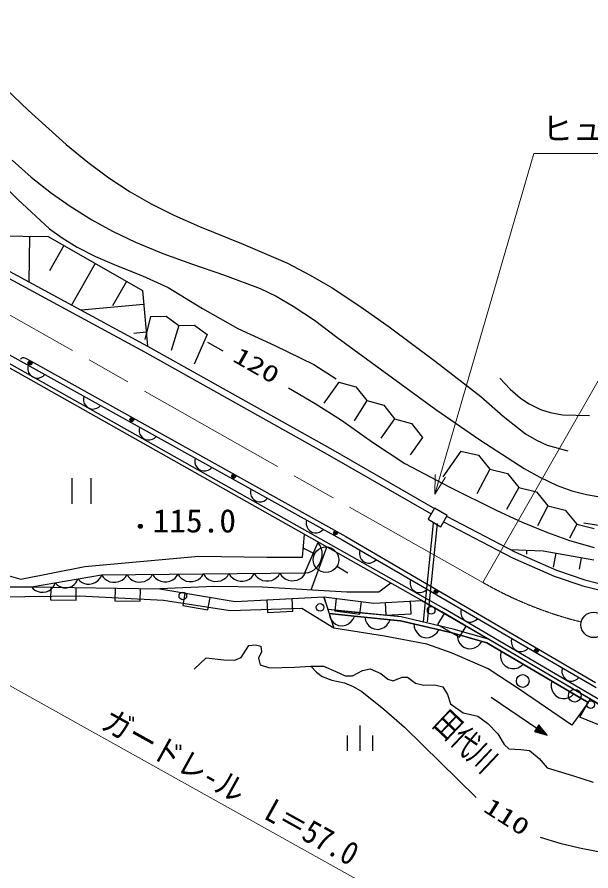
# Model space of a CAD drawing. Units: millimetres, scale not verified. Extents: x 40000 to 680000, y 20000 to 380000.
# Drawn here: x 373742 to 418798, y 238961 to 305970 of the extents above; entities that cross this region are included whole.
import ezdxf
from ezdxf.enums import TextEntityAlignment as Align

# ---------------------------------------------------------------- set-up
doc = ezdxf.new("R2010")
doc.units = ezdxf.units.MM
doc.header["$LTSCALE"] = 1000
doc.linetypes.add('CHAIN', pattern=[18.5, 12, -1.5, 3.5, -1.5])
for name, color, linetype, lineweight in [('M-BGD', 7, 'Continuous', 25), ('M-BMK', 2, 'CHAIN', 13), ('M-BMK-SRVR', 3, 'Continuous', 25), ('M-STR-HTXT', 7, 'Continuous', 13)]:
    doc.layers.add(name, color=color, linetype=linetype, lineweight=lineweight)
doc.layers.add('M-BMK-HTXT', color=7, linetype='Continuous')
doc.styles.add('ＭＳ ゴシック', font='')
doc.styles.get('ＭＳ ゴシック').set_extended_font_data('MS Gothic')

msp = doc.modelspace()

# ---------------------------------------------------------------- linework, layer by layer
at = {"layer": 'M-BGD'}
for p, q in [((365245, 290297), (383987, 280138)), ((365001, 289860), (383745, 279700)), ((370286, 288838), (376187, 288745)), ((374712, 288768), (374655, 285196)), ((376187, 288745), (383578, 284521)), ((377419, 288041), (376282, 286052)), ((379882, 286633), (378019, 283373)), ((382346, 285225), (381247, 283302)), ((383578, 284521), (383987, 280138)), ((383680, 283426), (378767, 282968)), ((384216, 282472), (383778, 280679)), ((384216, 282472), (385450, 282489)), ((385450, 282489), (386447, 281763)), ((386447, 281763), (385843, 279803)), ((386447, 281763), (387681, 281780)), ((387681, 281780), (388678, 281054)), ((383884, 281234), (382902, 281143)), ((388678, 281054), (387656, 278740)), ((383987, 280138), (398522, 272009)), ((388681, 280462), (389906, 279782)), ((373089, 279495), (399318, 264924)), ((383745, 279700), (398275, 271575)), ((407246, 259548), (372951, 278892)), ((374017, 279124), (374036, 279159)), ((374036, 279159), (374083, 279202)), ((374083, 279202), (374134, 279231)), ((374134, 279231), (374202, 279250)), ((374202, 279250), (374260, 279252)), ((374260, 279252), (374331, 279236)), ((374331, 279236), (374401, 279197)), ((374401, 279197), (374838, 278954)), ((374838, 278954), (399556, 265206)), ((407096, 259288), (372805, 278630)), ((374619, 278645), (374584, 278459)), ((374584, 278459), (374590, 278284)), ((374590, 278284), (374648, 278080)), ((374648, 278080), (374736, 277928)), ((374736, 277928), (374864, 277789)), ((374864, 277789), (375074, 277672)), ((375074, 277672), (375260, 277637)), ((375260, 277637), (375435, 277643)), ((375435, 277643), (375639, 277701)), ((375639, 277701), (375791, 277789)), ((375791, 277789), (375930, 277917)), ((399007, 277319), (397817, 275670)), ((399007, 277319), (400342, 276961)), ((400342, 276961), (401195, 275874)), ((378991, 276217), (378956, 276030)), ((378956, 276030), (378962, 275855)), ((378962, 275855), (379020, 275651)), ((379020, 275651), (379107, 275500)), ((379107, 275500), (379235, 275360)), ((380162, 275360), (380302, 275488)), ((401195, 275874), (400198, 274296)), ((401195, 275874), (402530, 275516)), ((402530, 275516), (403383, 274429)), ((379235, 275360), (379445, 275243)), ((379445, 275243), (379632, 275208)), ((379632, 275208), (379807, 275214)), ((379807, 275214), (380011, 275273)), ((380011, 275273), (380162, 275360)), ((403383, 274429), (402305, 272923)), ((403383, 274429), (404718, 274071)), ((404718, 274071), (405571, 272984)), ((383362, 273788), (383327, 273602)), ((383327, 273602), (383333, 273427)), ((383333, 273427), (383391, 273223)), ((383391, 273223), (383479, 273071)), ((383479, 273071), (383607, 272931)), ((383607, 272931), (383817, 272815)), ((383817, 272815), (384003, 272780)), ((384003, 272780), (384178, 272786)), ((384178, 272786), (384382, 272844)), ((384382, 272844), (384534, 272931)), ((384534, 272931), (384673, 273060)), ((405571, 272984), (404594, 271610)), ((398275, 271575), (406253, 266977)), ((398522, 272009), (406504, 267409)), ((408594, 271915), (407159, 269900)), ((408594, 271915), (409969, 271576)), ((409969, 271576), (410865, 270480)), ((387734, 271360), (387699, 271173)), ((387699, 271173), (387705, 270998)), ((387705, 270998), (387763, 270794)), ((387763, 270794), (387850, 270643)), ((387850, 270643), (387979, 270503)), ((387979, 270503), (388188, 270386)), ((388188, 270386), (388375, 270351)), ((388375, 270351), (388550, 270357)), ((388550, 270357), (388754, 270415)), ((388754, 270415), (388905, 270503)), ((388905, 270503), (389045, 270631)), ((410865, 270480), (409845, 268557)), ((410865, 270480), (412240, 270141)), ((412240, 270141), (413136, 269045)), ((378031, 269772), (378031, 267772)), ((379551, 267772), (379551, 269772)), ((392105, 268931), (392070, 268744)), ((392070, 268744), (392076, 268570)), ((413136, 269045), (412166, 267336)), ((413136, 269045), (414511, 268706)), ((392076, 268570), (392134, 268366)), ((392134, 268366), (392222, 268214)), ((392222, 268214), (392350, 268074)), ((392350, 268074), (392560, 267958)), ((393125, 267987), (393277, 268074)), ((393277, 268074), (393417, 268202)), ((414511, 268706), (415408, 267610)), ((392560, 267958), (392746, 267923)), ((392746, 267923), (392921, 267929)), ((392921, 267929), (393125, 267987)), ((406511, 267422), (406008, 266557)), ((407508, 266842), (406511, 267422)), ((415408, 267610), (414608, 266053)), ((415408, 267610), (416783, 267272)), ((407005, 265977), (407508, 266842)), ((407464, 266808), (412866, 263971)), ((416783, 267272), (417679, 266176)), ((396477, 266502), (396442, 266316)), ((396442, 266316), (396448, 266141)), ((396448, 266141), (396506, 265937)), ((406422, 266245), (405637, 258536)), ((406720, 266215), (405935, 258505)), ((406008, 266557), (407005, 265977)), ((407231, 266366), (412650, 263520)), ((417679, 266176), (417111, 265077)), ((417679, 266176), (419054, 265837)), ((396165, 263591), (396311, 265371)), ((396506, 265937), (396593, 265786)), ((396593, 265786), (396722, 265646)), ((396722, 265646), (396931, 265529)), ((396931, 265529), (397118, 265494)), ((397118, 265494), (397293, 265500)), ((397293, 265500), (397497, 265558)), ((397497, 265558), (397648, 265646)), ((397648, 265646), (397788, 265774)), ((396336, 262348), (397382, 264767)), ((397544, 264488), (397368, 264734)), ((399318, 264924), (419198, 253349)), ((399556, 265206), (419146, 253737)), ((365909, 264193), (374032, 261861)), ((397104, 263840), (396214, 264297)), ((396841, 261012), (398070, 264379)), ((397626, 264283), (397544, 264488)), ((397686, 264030), (397626, 264283)), ((397706, 263682), (397686, 264030)), ((400658, 264144), (400619, 263958)), ((412466, 264182), (415035, 264069)), ((413751, 264125), (413738, 263827)), ((415035, 264069), (419035, 263367)), ((379072, 262839), (388024, 263666)), ((388024, 263666), (393364, 263591)), ((393364, 263591), (396165, 263591)), ((397506, 263089), (397630, 263375)), ((397630, 263375), (397706, 263682)), ((400619, 263958), (400622, 263783)), ((400622, 263783), (400676, 263578)), ((400676, 263578), (400760, 263425)), ((400760, 263425), (400885, 263282)), ((401812, 263264), (401954, 263389)), ((412650, 263520), (415905, 262105)), ((412866, 263971), (416087, 262571)), ((416035, 263893), (415841, 262789)), ((418035, 263542), (417875, 262630)), ((374032, 261861), (379072, 262839)), ((397067, 262598), (397334, 262823)), ((397334, 262823), (397506, 263089)), ((398853, 262874), (399713, 262363)), ((400885, 263282), (401093, 263161)), ((401093, 263161), (401279, 263123)), ((401279, 263123), (401453, 263125)), ((401453, 263125), (401659, 263179)), ((401659, 263179), (401812, 263264)), ((374873, 261255), (380380, 262210)), ((380310, 262005), (380390, 262212)), ((380380, 262210), (396336, 262348)), ((380380, 262210), (380502, 262011)), ((380502, 262011), (380623, 261892)), ((382143, 261905), (382262, 262026)), ((382262, 262026), (382380, 262227)), ((382380, 262227), (382501, 262028)), ((382501, 262028), (382623, 261909)), ((384142, 261922), (384261, 262043)), ((384261, 262043), (384380, 262244)), ((384380, 262244), (384501, 262045)), ((384501, 262045), (384622, 261927)), ((386142, 261940), (386261, 262061)), ((386261, 262061), (386380, 262262)), ((386380, 262262), (386501, 262063)), ((386501, 262063), (386622, 261944)), ((388142, 261957), (388261, 262078)), ((388261, 262078), (388380, 262279)), ((388380, 262279), (388501, 262080)), ((388501, 262080), (388622, 261961)), ((390142, 261974), (390261, 262095)), ((390261, 262095), (390379, 262296)), ((390379, 262296), (390501, 262097)), ((390501, 262097), (390622, 261978)), ((392142, 261992), (392261, 262113)), ((392261, 262113), (392379, 262314)), ((392379, 262314), (392501, 262115)), ((392501, 262115), (392622, 261996)), ((393983, 261888), (394142, 262009)), ((394142, 262009), (394261, 262130)), ((394261, 262130), (394379, 262331)), ((394379, 262331), (394501, 262132)), ((394501, 262132), (394622, 262013)), ((394622, 262013), (394783, 261895)), ((395983, 261905), (396142, 262026)), ((396142, 262026), (396261, 262147)), ((396261, 262147), (396379, 262348)), ((396336, 262348), (396636, 262388)), ((396636, 262388), (396842, 262469)), ((396842, 262469), (397067, 262598)), ((415905, 262105), (418170, 261326)), ((416087, 262571), (418313, 261806)), ((376572, 261241), (376665, 261373)), ((376665, 261373), (376745, 261579)), ((376745, 261579), (376882, 261420)), ((376882, 261420), (377007, 261332)), ((378037, 261292), (378231, 261435)), ((378231, 261435), (378355, 261566)), ((378355, 261566), (378443, 261691)), ((378443, 261691), (378518, 261887)), ((378518, 261887), (378663, 261719)), ((378663, 261719), (378795, 261626)), ((378795, 261626), (378964, 261540)), ((378964, 261540), (379208, 261467)), ((379208, 261467), (379439, 261468)), ((379439, 261468), (379664, 261507)), ((379664, 261507), (379882, 261584)), ((379882, 261584), (380087, 261735)), ((380087, 261735), (380218, 261873)), ((380218, 261873), (380310, 262005)), ((380623, 261892), (380784, 261773)), ((380784, 261773), (381025, 261655)), ((381025, 261655), (381265, 261617)), ((381265, 261617), (381505, 261620)), ((381505, 261620), (381745, 261662)), ((381745, 261662), (381984, 261784)), ((381984, 261784), (382143, 261905)), ((382623, 261909), (382784, 261791)), ((382784, 261791), (383025, 261673)), ((383025, 261673), (383265, 261635)), ((383265, 261635), (383505, 261637)), ((383505, 261637), (383745, 261679)), ((383745, 261679), (383984, 261801)), ((383984, 261801), (384142, 261922)), ((384622, 261927), (384783, 261808)), ((384783, 261808), (385025, 261690)), ((385025, 261690), (385265, 261652)), ((385265, 261652), (385505, 261654)), ((385505, 261654), (385744, 261696)), ((385744, 261696), (385983, 261818)), ((385983, 261818), (386142, 261940)), ((386622, 261944), (386783, 261825)), ((386783, 261825), (387024, 261707)), ((387024, 261707), (387265, 261669)), ((387265, 261669), (387505, 261671)), ((387505, 261671), (387744, 261714)), ((387744, 261714), (387983, 261836)), ((387983, 261836), (388142, 261957)), ((388622, 261961), (388783, 261843)), ((388783, 261843), (389024, 261725)), ((389024, 261725), (389265, 261687)), ((389265, 261687), (389505, 261689)), ((389505, 261689), (389744, 261731)), ((389744, 261731), (389983, 261853)), ((389983, 261853), (390142, 261974)), ((390622, 261978), (390783, 261860)), ((390783, 261860), (391024, 261742)), ((391024, 261742), (391265, 261704)), ((391265, 261704), (391505, 261706)), ((391505, 261706), (391744, 261748)), ((391744, 261748), (391983, 261870)), ((391983, 261870), (392142, 261992)), ((392622, 261996), (392783, 261877)), ((392783, 261877), (393024, 261759)), ((393024, 261759), (393265, 261721)), ((393265, 261721), (393505, 261723)), ((393505, 261723), (393744, 261766)), ((393744, 261766), (393983, 261888)), ((394783, 261895), (395024, 261777)), ((395024, 261777), (395264, 261739)), ((395264, 261739), (395504, 261741)), ((395504, 261741), (395744, 261783)), ((395744, 261783), (395983, 261905)), ((403086, 261550), (402156, 260847)), ((404634, 261829), (404595, 261643)), ((404595, 261643), (404597, 261468)), ((404597, 261468), (404652, 261263)), ((418313, 261806), (420925, 261144)), ((369205, 261255), (374873, 261255)), ((374873, 261255), (375017, 261087)), ((374873, 261255), (384952, 261109)), ((375017, 261087), (375149, 260994)), ((375149, 260994), (375318, 260908)), ((375318, 260908), (375563, 260834)), ((375563, 260834), (375794, 260836)), ((375794, 260836), (376018, 260875)), ((376018, 260875), (376237, 260951)), ((376237, 260951), (376442, 261103)), ((376393, 261233), (376378, 260233)), ((376442, 261103), (376572, 261241)), ((377007, 261332), (377167, 261251)), ((377167, 261251), (377398, 261181)), ((377398, 261181), (377617, 261183)), ((377617, 261183), (377830, 261220)), ((377830, 261220), (378037, 261292)), ((378378, 260204), (378392, 261204)), ((381433, 261160), (381418, 260160)), ((383418, 260131), (383432, 261131)), ((389184, 261279), (384952, 261109)), ((384952, 261109), (390862, 260092)), ((386922, 260770), (386752, 259785)), ((392997, 261240), (389184, 261279)), ((399641, 260847), (392997, 261240)), ((402156, 260847), (399641, 260847)), ((404652, 261263), (404736, 261110)), ((404736, 261110), (404861, 260967)), ((404861, 260967), (405069, 260846)), ((405069, 260846), (405254, 260808)), ((405254, 260808), (405429, 260810)), ((405429, 260810), (405634, 260864)), ((405634, 260864), (405788, 260949)), ((405788, 260949), (405930, 261074)), ((418170, 261326), (420824, 260654)), ((378656, 260528), (368435, 260383)), ((376378, 260233), (378378, 260204)), ((385243, 260189), (378656, 260528)), ((381418, 260160), (383418, 260131)), ((390474, 259366), (385243, 260189)), ((388723, 259446), (388893, 260431)), ((390862, 260092), (397837, 260480)), ((393351, 260230), (393406, 259232)), ((395403, 259343), (395348, 260341)), ((397837, 260480), (401763, 259982)), ((397837, 260480), (398612, 258009)), ((398155, 259465), (397837, 260480)), ((398808, 260356), (398682, 259364)), ((400666, 259113), (400792, 260105)), ((401763, 259982), (405506, 260185)), ((402636, 260029), (402691, 259030)), ((404688, 259139), (404633, 260137)), ((405506, 260185), (410748, 257143)), ((386752, 259785), (388723, 259446)), ((396093, 259559), (390474, 259366)), ((393406, 259232), (395403, 259343)), ((398612, 258009), (396093, 259559)), ((400240, 259240), (398155, 259465)), ((403901, 258894), (398155, 259465)), ((398682, 259364), (400666, 259113)), ((424885, 249188), (407246, 259548)), ((408610, 259514), (408571, 259328)), ((408571, 259328), (408573, 259153)), ((398236, 259154), (398290, 258907)), ((398253, 259152), (400207, 258941)), ((400207, 258941), (398270, 259151)), ((398290, 258907), (398388, 258695)), ((398388, 258695), (398565, 258475)), ((399978, 258524), (400119, 258710)), ((400119, 258710), (400225, 258940)), ((400207, 258941), (403852, 258598)), ((403852, 258598), (400207, 258941)), ((403901, 258894), (400240, 259240)), ((401034, 258863), (401091, 258617)), ((402691, 259030), (404688, 259139)), ((402923, 258444), (403025, 258676)), ((407976, 257927), (403901, 258894)), ((407976, 257927), (403901, 258894)), ((407263, 259166), (406761, 258301)), ((424733, 248929), (407096, 259288)), ((408573, 259153), (408628, 258948)), ((408628, 258948), (408712, 258795)), ((408712, 258795), (408837, 258652)), ((409764, 258633), (409906, 258759)), ((398565, 258475), (398751, 258334)), ((402588, 257375), (398612, 258009)), ((398751, 258334), (398981, 258229)), ((398981, 258229), (399299, 258195)), ((399299, 258195), (399546, 258248)), ((399546, 258248), (399758, 258346)), ((399758, 258346), (399978, 258524)), ((401091, 258617), (401192, 258407)), ((401192, 258407), (401372, 258189)), ((401372, 258189), (401560, 258050)), ((401560, 258050), (401791, 257948)), ((402356, 257975), (402567, 258076)), ((402567, 258076), (402785, 258256)), ((402785, 258256), (402923, 258444)), ((403852, 258598), (407900, 257637)), ((407900, 257637), (403852, 258598)), ((404903, 258348), (404925, 258096)), ((404925, 258096), (404996, 257874)), ((406761, 258301), (408490, 257297)), ((408490, 257297), (408992, 258162)), ((408837, 258652), (409045, 258531)), ((409045, 258531), (409230, 258493)), ((409230, 258493), (409405, 258495)), ((409405, 258495), (409610, 258549)), ((409610, 258549), (409764, 258633)), ((401791, 257948), (402110, 257918)), ((402110, 257918), (402356, 257975)), ((405904, 256753), (402588, 257375)), ((404996, 257874), (405144, 257633)), ((405144, 257633), (405311, 257470)), ((405311, 257470), (405526, 257337)), ((405526, 257337), (405838, 257263)), ((406090, 257285), (406312, 257356)), ((406312, 257356), (406553, 257504)), ((406553, 257504), (406716, 257671)), ((406716, 257671), (406849, 257886)), ((407900, 257637), (410630, 256865)), ((410630, 256865), (407900, 257637)), ((410748, 257143), (407976, 257927)), ((410748, 257143), (407976, 257927)), ((408303, 257523), (408314, 257270)), ((391339, 255723), (391936, 256656)), ((391936, 256656), (392454, 256708)), ((392454, 256708), (392869, 256604)), ((405838, 257263), (406090, 257285)), ((407907, 256062), (405904, 256753)), ((408314, 257270), (408375, 257045)), ((408375, 257045), (408513, 256798)), ((408513, 256798), (408673, 256628)), ((409915, 256609), (410085, 256769)), ((410085, 256769), (410227, 256978)), ((410630, 256865), (418590, 252189)), ((418590, 252189), (410630, 256865)), ((418742, 252447), (410748, 257143)), ((412586, 257199), (412547, 257013)), ((412547, 257013), (412549, 256838)), ((412549, 256838), (412603, 256633)), ((392946, 256163), (392687, 255645)), ((392869, 256604), (392946, 256163)), ((410739, 254819), (407907, 256062)), ((408673, 256628), (408882, 256486)), ((408882, 256486), (409190, 256399)), ((409190, 256399), (409443, 256410)), ((409443, 256410), (409668, 256471)), ((409668, 256471), (409915, 256609)), ((411758, 256202), (411705, 255955)), ((412603, 256633), (412688, 256480)), ((412688, 256480), (412813, 256337)), ((412813, 256337), (413020, 256216)), ((413020, 256216), (413206, 256178)), ((413206, 256178), (413381, 256180)), ((413381, 256180), (413586, 256234)), ((413586, 256234), (413740, 256318)), ((413740, 256318), (413882, 256444)), ((387659, 254790), (388592, 255671)), ((388592, 255671), (389966, 255515)), ((389966, 255515), (390847, 255490)), ((390847, 255490), (391339, 255723)), ((392687, 255645), (392817, 255127)), ((411705, 255955), (411707, 255721)), ((411707, 255721), (411778, 255448)), ((411778, 255448), (411890, 255243)), ((392817, 255127), (393568, 254893)), ((393568, 254893), (395512, 254945)), ((395512, 254945), (396808, 255023)), ((396808, 255023), (397793, 255023)), ((397793, 255023), (398778, 254608)), ((400074, 254271), (400852, 254686)), ((400852, 254686), (401474, 254816)), ((401474, 254816), (402303, 254453)), ((413156, 253230), (410739, 254819)), ((411890, 255243), (412057, 255052)), ((412057, 255052), (412332, 254890)), ((412332, 254890), (412580, 254838)), ((412580, 254838), (412813, 254840)), ((412813, 254840), (413087, 254911)), ((413087, 254911), (413292, 255023)), ((413292, 255023), (413482, 255189)), ((416562, 254884), (416523, 254698)), ((416523, 254698), (416525, 254523)), ((398778, 254608), (399504, 254271)), ((399504, 254271), (400074, 254271)), ((402303, 254453), (402848, 254012)), ((402848, 254012), (403262, 253883)), ((403262, 253883), (403988, 254168)), ((403988, 254168), (404403, 254168)), ((404403, 254168), (405025, 253701)), ((416525, 254523), (416579, 254318)), ((416579, 254318), (416664, 254165)), ((416664, 254165), (416789, 254022)), ((416789, 254022), (416996, 253901)), ((417562, 253919), (417715, 254003)), ((417715, 254003), (417858, 254129)), ((405025, 253701), (405673, 253546)), ((405673, 253546), (406554, 253571)), ((406554, 253571), (407176, 253416)), ((407176, 253416), (407539, 252794)), ((415738, 253864), (415685, 253617)), ((415685, 253617), (415688, 253383)), ((415688, 253383), (415759, 253110)), ((416996, 253901), (417182, 253863)), ((417182, 253863), (417357, 253865)), ((417357, 253865), (417562, 253919)), ((407539, 252794), (407772, 252068)), ((417301, 250398), (413156, 253230)), ((415759, 253110), (415870, 252905)), ((415870, 252905), (416037, 252714)), ((416037, 252714), (416313, 252552)), ((417067, 252573), (417272, 252685)), ((417272, 252685), (417463, 252851)), ((407772, 252068), (408757, 251368)), ((410962, 252591), (415365, 249604)), ((416313, 252552), (416560, 252500)), ((416560, 252500), (416794, 252502)), ((416794, 252502), (417067, 252573)), ((418590, 252189), (417301, 250398)), ((417936, 251034), (418742, 252447)), ((418742, 252447), (424733, 248929)), ((408757, 251368), (409924, 251109)), ((409924, 251109), (410701, 250539)), ((420409, 250011), (417936, 251034)), ((400661, 250377), (400661, 248377)), ((410701, 250539), (411479, 249710)), ((414717, 250430), (414358, 249900)), ((414716, 250358), (414424, 249928)), ((414716, 250286), (414491, 249955)), ((414491, 249955), (415166, 249738)), ((414715, 250214), (414558, 249982)), ((414558, 249982), (415067, 249806)), ((414715, 250142), (414625, 250009)), ((414625, 250009), (414968, 249873)), ((414714, 250069), (414692, 250036)), ((414692, 250036), (414835, 249963)), ((414835, 249963), (414714, 250069)), ((415067, 249806), (414715, 250214)), ((414968, 249873), (414715, 250142)), ((415266, 249671), (414716, 250358)), ((415166, 249738), (414716, 250286)), ((415365, 249604), (414717, 250430)), ((399661, 249577), (399661, 248377)), ((401661, 249577), (401661, 248377)), ((411479, 249710), (411997, 248880)), ((414358, 249900), (415365, 249604)), ((414424, 249928), (415266, 249671)), ((411997, 248880), (412360, 248543)), ((412360, 248543), (413293, 248491)), ((413293, 248491), (413967, 248414)), ((413967, 248414), (414744, 247792)), ((414744, 247792), (415367, 247040)), ((415367, 247040), (417362, 246444)), ((417362, 246444), (418961, 245931))]:
    msp.add_line(p, q, dxfattribs=at)
for points in [[(358237, 305970), (359769, 304676), (361178, 303338), (362893, 301384), (364745, 299439), (366417, 298005), (368086, 296708), (369830, 295364), (371453, 293976), (373796, 291645), (376295, 289341), (377272, 288640), (378472, 287916), (379907, 287189), (381557, 286480), (383603, 285659), (385593, 284742), (388288, 283097), (391064, 281522), (393982, 280199), (397032, 278697), (398799, 277592)], [(371702, 301404), (374605, 298652), (377596, 295964), (379300, 294571), (380958, 293351), (382635, 292257), (384261, 291324), (386046, 290421), (388056, 289526), (391504, 288156), (394980, 286648), (396756, 285725), (398485, 284713), (400660, 283288), (402945, 281665), (406578, 278967), (410147, 276191), (411909, 274651), (413660, 273274), (414521, 272758), (415352, 272381), (416977, 271917)], [(373357, 294738), (374857, 293415), (376445, 292159), (377921, 291126), (379622, 290069), (381232, 289178), (383032, 288305), (385180, 287416), (387436, 286597), (390022, 285724), (392832, 284659), (394090, 284060), (395430, 283294), (397084, 282171), (398850, 280841), (406609, 275174), (410069, 272794), (413551, 270534), (414776, 269855), (416158, 269209), (417287, 268803), (418450, 268496), (419350, 268348)], [(411637, 277644), (412455, 276764), (413266, 276050), (413939, 275605), (414849, 275169), (415584, 274935), (416565, 274764), (418680, 274703)], [(395066, 276861), (397142, 275656), (399202, 274342), (401650, 272605), (404176, 270945), (407716, 269080), (411409, 267250), (413404, 266324), (415394, 265520), (417125, 264896), (419044, 264333)], [(418239, 266270), (419231, 266114), (420274, 266057), (421069, 266134), (422053, 266350), (422918, 266631), (424014, 267123), (424834, 267629), (425618, 268252), (426476, 269096), (427249, 270014), (427822, 270833), (428344, 271767), (430008, 275367)], [(396843, 255004), (397250, 254550), (397704, 254207), (398449, 253943), (399446, 253711), (400119, 253445), (400803, 253030), (402533, 251655), (404159, 250237), (409777, 244723)], [(414821, 241606), (416356, 241128), (417888, 240760), (421522, 240070), (425272, 239463), (426616, 239314), (428218, 239265), (429193, 239365), (430368, 239604), (431527, 239855), (432917, 240041), (435064, 240007)]]:
    msp.add_lwpolyline(points, dxfattribs=at)
for centre, radius in [((374765, 278823), 150), ((374765, 278823), 90), ((374765, 278823), 30), ((382756, 274378), 150), ((382756, 274378), 90), ((382756, 274378), 30), ((390747, 269934), 150), ((390747, 269934), 90), ((390747, 269934), 30), ((383419, 266009), 150), ((383419, 266009), 90), ((383419, 266009), 30), ((398738, 265489), 150), ((398738, 265489), 90), ((398738, 265489), 30), ((397994, 263384), 1000), ((386756, 260544), 300), ((406635, 260887), 150), ((406635, 260887), 90), ((406635, 260887), 30), ((397535, 259638), 300), ((406255, 259412), 300), ((414526, 256267), 150), ((414526, 256267), 90), ((414526, 256267), 30), ((413446, 253863), 500), ((417529, 252708), 500), ((418778, 252019), 300)]:
    msp.add_circle(centre, radius, dxfattribs=at)
at = {"layer": 'M-BMK'}
msp.add_line((410303, 261605), (332102, 305758), dxfattribs=at)
msp.add_arc((425252, 287615), 30000, 240.11246, 256.08786, dxfattribs=at)
at = {"layer": 'M-BMK-SRVR'}
msp.add_circle((419014, 258271), 1000, dxfattribs=at)
at = {"layer": 'M-STR-HTXT'}
for p, q in [((406553, 268527), (414326, 295253)), ((414326, 295253), (441009, 295253)), ((425117, 287482), (410303, 261605)), ((406553, 268527), (406569, 270084)), ((407375, 269850), (406553, 268527)), ((362717, 259311), (412493, 231588))]:
    msp.add_line(p, q, dxfattribs=at)

# ---------------------------------------------------------------- texts
at = {"layer": 'M-BGD', "style": 'ＭＳ ゴシック', "width": 1.4}
for s, rotation, p in [('120', 330.3, (390383, 278663)), ('110', 327.4, (410046, 243348))]:
    msp.add_text(s, height=1320, rotation=rotation, dxfattribs=at).set_placement(p, align=Align.BOTTOM_LEFT)
at = {"layer": 'M-BGD', "style": 'ＭＳ ゴシック', "width": 1.05}
msp.add_text('115.0', height=1833, dxfattribs=at).set_placement((384386, 264973), align=Align.BOTTOM_LEFT)
at = {"layer": 'M-BMK-HTXT', "style": 'ＭＳ ゴシック', "width": 0.75}
msp.add_text('田代川', height=1833, rotation=316.6, dxfattribs=at).set_placement((405914, 250000), align=Align.BOTTOM_LEFT)
at = {"layer": 'M-STR-HTXT', "style": 'ＭＳ ゴシック', "width": 0.95}
msp.add_text('ヒュ-ム管 L=6.2 Φ=300', height=1833, dxfattribs=at).set_placement((414993, 295753), align=Align.BOTTOM_LEFT)
at = {"layer": 'M-STR-HTXT', "style": 'ＭＳ ゴシック', "width": 0.9}
msp.add_text('ガードレ-ル\u3000L＝57.0', height=1833, rotation=331, dxfattribs=at).set_placement((379964, 249730), align=Align.BOTTOM_LEFT)

doc.saveas('drawing.dxf')
